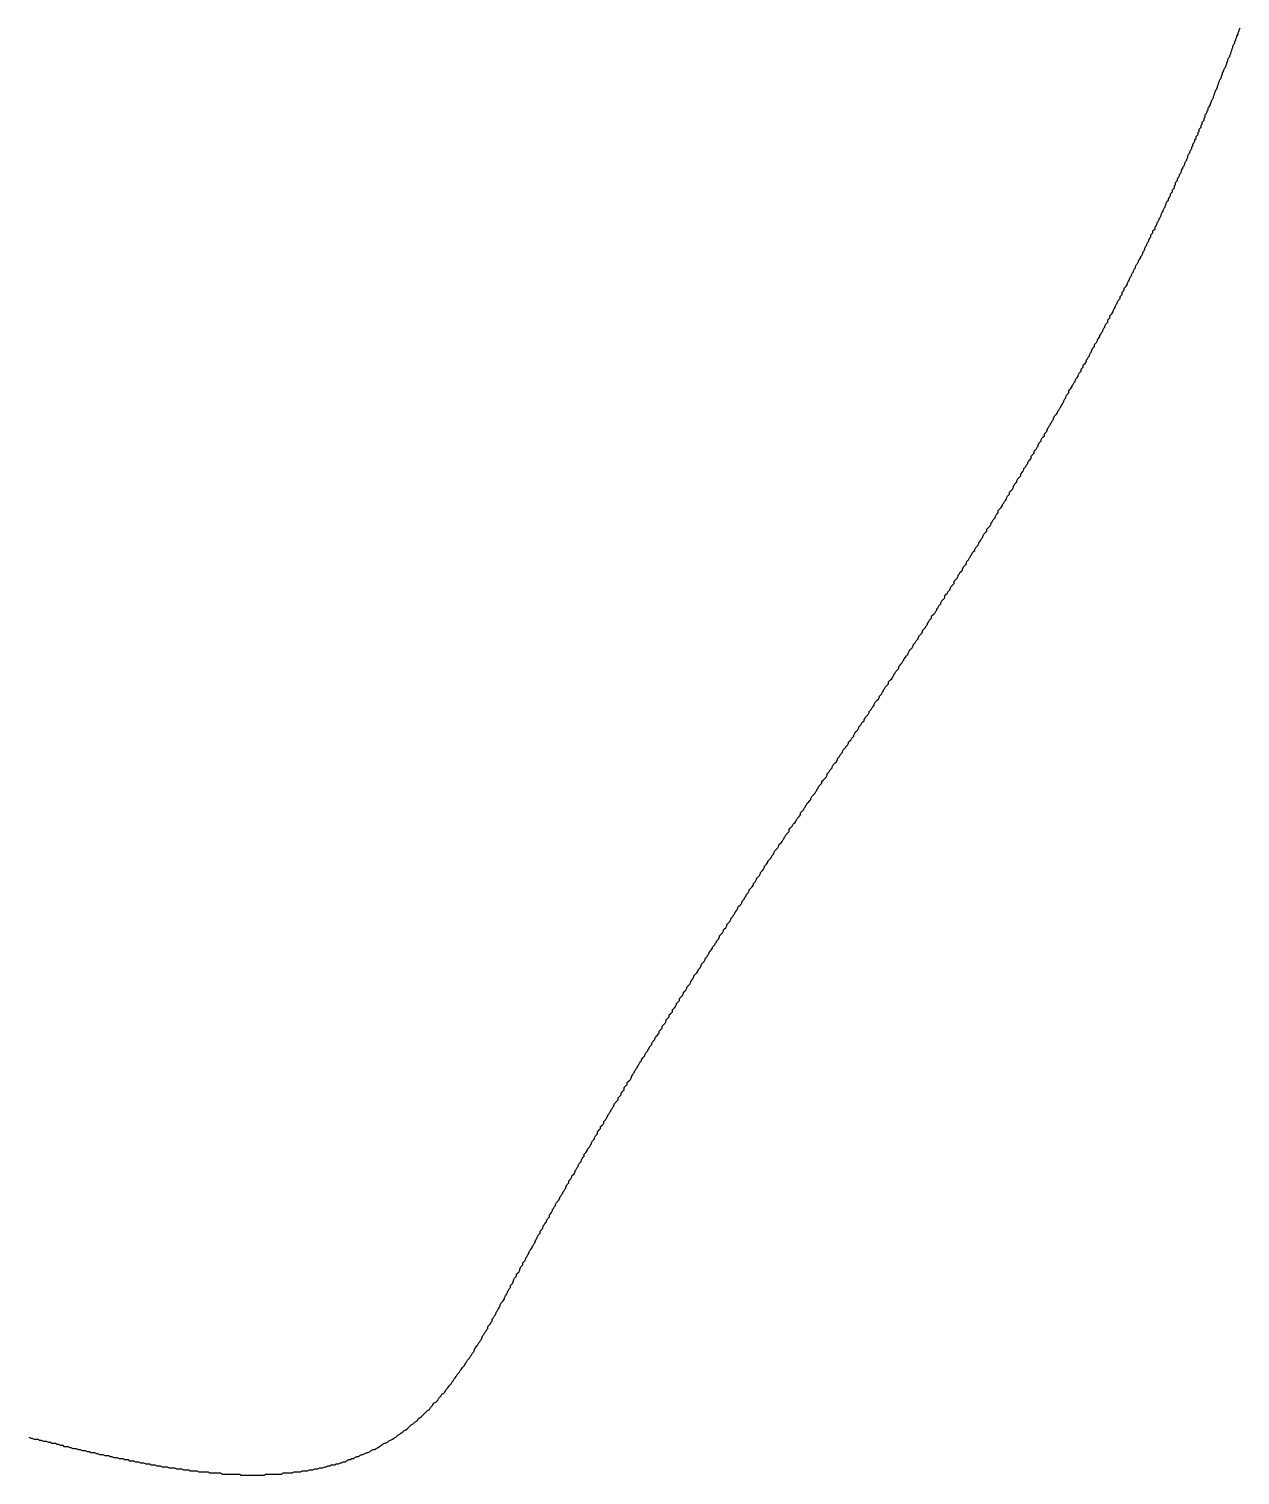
# Model space of a CAD drawing. Header units: millimetres. Extents: x 111 to 2999, y 81 to 1941.
# Drawn here: x 1010.04 to 1021.86, y 369.32 to 383.43 of the extents above; entities that cross this region are included whole.
import ezdxf

# ---------------------------------------------------------------- set-up
doc = ezdxf.new("R2010")
doc.units = ezdxf.units.MM

msp = doc.modelspace()

# ---------------------------------------------------------------- linework, layer by layer
msp.add_polyline3d([(1010.04, 369.693, 0), (1010.06, 369.683, 0), (1010.07, 369.683, 0), (1010.09, 369.673, 0), (1010.11, 369.673, 0), (1010.13, 369.673, 0), (1010.14, 369.663, 0), (1010.16, 369.663, 0), (1010.18, 369.653, 0), (1010.19, 369.653, 0), (1010.21, 369.653, 0), (1010.23, 369.643, 0), (1010.25, 369.643, 0), (1010.26, 369.633, 0), (1010.28, 369.633, 0), (1010.3, 369.633, 0), (1010.31, 369.623, 0), (1010.33, 369.623, 0), (1010.35, 369.613, 0), (1010.37, 369.613, 0), (1010.38, 369.603, 0), (1010.4, 369.603, 0), (1010.42, 369.603, 0), (1010.44, 369.593, 0), (1010.45, 369.593, 0), (1010.47, 369.583, 0), (1010.49, 369.583, 0), (1010.5, 369.583, 0), (1010.52, 369.573, 0), (1010.54, 369.573, 0), (1010.56, 369.563, 0), (1010.57, 369.563, 0), (1010.59, 369.563, 0), (1010.61, 369.553, 0), (1010.63, 369.553, 0), (1010.64, 369.543, 0), (1010.66, 369.543, 0), (1010.68, 369.543, 0), (1010.7, 369.533, 0), (1010.71, 369.533, 0), (1010.73, 369.523, 0), (1010.75, 369.523, 0), (1010.76, 369.523, 0), (1010.78, 369.513, 0), (1010.8, 369.513, 0), (1010.82, 369.513, 0), (1010.83, 369.503, 0), (1010.85, 369.503, 0), (1010.87, 369.493, 0), (1010.89, 369.493, 0), (1010.9, 369.493, 0), (1010.92, 369.483, 0), (1010.94, 369.483, 0), (1010.96, 369.483, 0), (1010.97, 369.473, 0), (1010.99, 369.473, 0), (1011.01, 369.473, 0), (1011.02, 369.463, 0), (1011.04, 369.463, 0), (1011.06, 369.463, 0), (1011.08, 369.453, 0), (1011.09, 369.453, 0), (1011.11, 369.453, 0), (1011.13, 369.443, 0), (1011.15, 369.443, 0), (1011.16, 369.443, 0), (1011.18, 369.433, 0), (1011.2, 369.433, 0), (1011.22, 369.433, 0), (1011.23, 369.423, 0), (1011.25, 369.423, 0), (1011.27, 369.423, 0), (1011.29, 369.413, 0), (1011.3, 369.413, 0), (1011.32, 369.413, 0), (1011.34, 369.403, 0), (1011.35, 369.403, 0), (1011.37, 369.403, 0), (1011.39, 369.403, 0), (1011.41, 369.393, 0), (1011.42, 369.393, 0), (1011.44, 369.393, 0), (1011.46, 369.393, 0), (1011.48, 369.383, 0), (1011.49, 369.383, 0), (1011.51, 369.383, 0), (1011.53, 369.383, 0), (1011.55, 369.373, 0), (1011.56, 369.373, 0), (1011.58, 369.373, 0), (1011.6, 369.373, 0), (1011.61, 369.363, 0), (1011.63, 369.363, 0), (1011.65, 369.363, 0), (1011.67, 369.363, 0), (1011.68, 369.363, 0), (1011.7, 369.353, 0), (1011.72, 369.353, 0), (1011.74, 369.353, 0), (1011.75, 369.353, 0), (1011.77, 369.353, 0), (1011.79, 369.353, 0), (1011.8, 369.343, 0), (1011.82, 369.343, 0), (1011.84, 369.343, 0), (1011.86, 369.343, 0), (1011.87, 369.343, 0), (1011.89, 369.343, 0), (1011.91, 369.343, 0), (1011.93, 369.333, 0), (1011.94, 369.333, 0), (1011.96, 369.333, 0), (1011.98, 369.333, 0), (1011.99, 369.333, 0), (1012.01, 369.333, 0), (1012.03, 369.333, 0), (1012.05, 369.333, 0), (1012.06, 369.333, 0), (1012.08, 369.333, 0), (1012.1, 369.333, 0), (1012.11, 369.323, 0), (1012.13, 369.323, 0), (1012.15, 369.323, 0), (1012.17, 369.323, 0), (1012.18, 369.323, 0), (1012.2, 369.323, 0), (1012.22, 369.323, 0), (1012.23, 369.323, 0), (1012.25, 369.323, 0), (1012.27, 369.323, 0), (1012.29, 369.323, 0), (1012.3, 369.323, 0), (1012.32, 369.323, 0), (1012.34, 369.323, 0), (1012.35, 369.333, 0), (1012.37, 369.333, 0), (1012.39, 369.333, 0), (1012.41, 369.333, 0), (1012.42, 369.333, 0), (1012.44, 369.333, 0), (1012.46, 369.333, 0), (1012.47, 369.333, 0), (1012.49, 369.333, 0), (1012.51, 369.333, 0), (1012.52, 369.343, 0), (1012.54, 369.343, 0), (1012.56, 369.343, 0), (1012.58, 369.343, 0), (1012.59, 369.343, 0), (1012.61, 369.343, 0), (1012.63, 369.353, 0), (1012.64, 369.353, 0), (1012.66, 369.353, 0), (1012.68, 369.353, 0), (1012.69, 369.353, 0), (1012.71, 369.363, 0), (1012.73, 369.363, 0), (1012.74, 369.363, 0), (1012.76, 369.363, 0), (1012.78, 369.373, 0), (1012.79, 369.373, 0), (1012.81, 369.373, 0), (1012.83, 369.383, 0), (1012.84, 369.383, 0), (1012.86, 369.383, 0), (1012.88, 369.393, 0), (1012.89, 369.393, 0), (1012.91, 369.393, 0), (1012.93, 369.403, 0), (1012.94, 369.403, 0), (1012.96, 369.413, 0), (1012.98, 369.413, 0), (1012.99, 369.423, 0), (1013.01, 369.423, 0), (1013.03, 369.423, 0), (1013.04, 369.433, 0), (1013.06, 369.433, 0), (1013.08, 369.443, 0), (1013.09, 369.443, 0), (1013.11, 369.453, 0), (1013.13, 369.453, 0), (1013.14, 369.463, 0), (1013.16, 369.473, 0), (1013.18, 369.473, 0), (1013.19, 369.483, 0), (1013.21, 369.483, 0), (1013.22, 369.493, 0), (1013.24, 369.503, 0), (1013.26, 369.503, 0), (1013.27, 369.513, 0), (1013.29, 369.523, 0), (1013.3, 369.523, 0), (1013.32, 369.533, 0), (1013.34, 369.543, 0), (1013.35, 369.543, 0), (1013.37, 369.553, 0), (1013.38, 369.563, 0), (1013.4, 369.573, 0), (1013.42, 369.573, 0), (1013.43, 369.583, 0), (1013.45, 369.593, 0), (1013.46, 369.603, 0), (1013.48, 369.613, 0), (1013.49, 369.623, 0), (1013.51, 369.633, 0), (1013.52, 369.633, 0), (1013.54, 369.643, 0), (1013.55, 369.653, 0), (1013.57, 369.663, 0), (1013.59, 369.673, 0), (1013.6, 369.683, 0), (1013.62, 369.693, 0), (1013.63, 369.703, 0), (1013.64, 369.713, 0), (1013.66, 369.723, 0), (1013.67, 369.733, 0), (1013.69, 369.743, 0), (1013.7, 369.753, 0), (1013.72, 369.763, 0), (1013.73, 369.773, 0), (1013.75, 369.793, 0), (1013.76, 369.803, 0), (1013.77, 369.813, 0), (1013.79, 369.823, 0), (1013.8, 369.833, 0), (1013.81, 369.843, 0), (1013.83, 369.853, 0), (1013.84, 369.873, 0), (1013.86, 369.883, 0), (1013.87, 369.893, 0), (1013.88, 369.903, 0), (1013.89, 369.913, 0), (1013.91, 369.933, 0), (1013.92, 369.943, 0), (1013.93, 369.953, 0), (1013.95, 369.963, 0), (1013.96, 369.983, 0), (1013.97, 369.993, 0), (1013.98, 370.003, 0), (1013.99, 370.023, 0), (1014.01, 370.033, 0), (1014.02, 370.043, 0), (1014.03, 370.053, 0), (1014.04, 370.073, 0), (1014.05, 370.083, 0), (1014.06, 370.093, 0), (1014.07, 370.113, 0), (1014.09, 370.123, 0), (1014.1, 370.133, 0), (1014.11, 370.153, 0), (1014.12, 370.163, 0), (1014.13, 370.173, 0), (1014.14, 370.193, 0), (1014.15, 370.203, 0), (1014.16, 370.213, 0), (1014.17, 370.233, 0), (1014.18, 370.243, 0), (1014.19, 370.263, 0), (1014.2, 370.273, 0), (1014.21, 370.283, 0), (1014.22, 370.303, 0), (1014.23, 370.313, 0), (1014.24, 370.323, 0), (1014.25, 370.343, 0), (1014.26, 370.353, 0), (1014.27, 370.373, 0), (1014.28, 370.383, 0), (1014.29, 370.393, 0), (1014.3, 370.413, 0), (1014.31, 370.423, 0), (1014.32, 370.443, 0), (1014.33, 370.453, 0), (1014.34, 370.463, 0), (1014.35, 370.483, 0), (1014.36, 370.493, 0), (1014.37, 370.513, 0), (1014.38, 370.523, 0), (1014.39, 370.543, 0), (1014.39, 370.553, 0), (1014.4, 370.563, 0), (1014.41, 370.583, 0), (1014.42, 370.593, 0), (1014.43, 370.613, 0), (1014.44, 370.623, 0), (1014.45, 370.643, 0), (1014.46, 370.653, 0), (1014.46, 370.663, 0), (1014.47, 370.683, 0), (1014.48, 370.693, 0), (1014.49, 370.713, 0), (1014.5, 370.723, 0), (1014.51, 370.743, 0), (1014.52, 370.753, 0), (1014.52, 370.773, 0), (1014.53, 370.783, 0), (1014.54, 370.793, 0), (1014.55, 370.813, 0), (1014.56, 370.823, 0), (1014.56, 370.843, 0), (1014.57, 370.853, 0), (1014.58, 370.873, 0), (1014.59, 370.883, 0), (1014.6, 370.903, 0), (1014.6, 370.913, 0), (1014.61, 370.923, 0), (1014.62, 370.943, 0), (1014.63, 370.953, 0), (1014.64, 370.973, 0), (1014.64, 370.983, 0), (1014.65, 371.003, 0), (1014.66, 371.013, 0), (1014.67, 371.023, 0), (1014.68, 371.043, 0), (1014.68, 371.053, 0), (1014.69, 371.073, 0), (1014.7, 371.083, 0), (1014.71, 371.103, 0), (1014.71, 371.113, 0), (1014.72, 371.123, 0), (1014.73, 371.143, 0), (1014.74, 371.153, 0), (1014.74, 371.173, 0), (1014.75, 371.183, 0), (1014.76, 371.193, 0), (1014.77, 371.213, 0), (1014.77, 371.223, 0), (1014.78, 371.243, 0), (1014.79, 371.253, 0), (1014.8, 371.263, 0), (1014.8, 371.283, 0), (1014.81, 371.293, 0), (1014.82, 371.303, 0), (1014.83, 371.323, 0), (1014.83, 371.333, 0), (1014.84, 371.353, 0), (1014.85, 371.363, 0), (1014.86, 371.373, 0), (1014.86, 371.393, 0), (1014.87, 371.403, 0), (1014.88, 371.413, 0), (1014.89, 371.433, 0), (1014.89, 371.443, 0), (1014.9, 371.453, 0), (1014.91, 371.473, 0), (1014.92, 371.483, 0), (1014.92, 371.493, 0), (1014.93, 371.513, 0), (1014.94, 371.523, 0), (1014.95, 371.543, 0), (1014.95, 371.553, 0), (1014.96, 371.563, 0), (1014.97, 371.583, 0), (1014.98, 371.593, 0), (1014.98, 371.603, 0), (1014.99, 371.623, 0), (1015, 371.633, 0), (1015, 371.643, 0), (1015.01, 371.663, 0), (1015.02, 371.673, 0), (1015.03, 371.683, 0), (1015.03, 371.703, 0), (1015.04, 371.713, 0), (1015.05, 371.723, 0), (1015.06, 371.743, 0), (1015.06, 371.753, 0), (1015.07, 371.763, 0), (1015.08, 371.783, 0), (1015.09, 371.793, 0), (1015.09, 371.803, 0), (1015.1, 371.823, 0), (1015.11, 371.833, 0), (1015.12, 371.843, 0), (1015.12, 371.863, 0), (1015.13, 371.873, 0), (1015.14, 371.883, 0), (1015.15, 371.903, 0), (1015.15, 371.913, 0), (1015.16, 371.923, 0), (1015.17, 371.943, 0), (1015.18, 371.953, 0), (1015.18, 371.963, 0), (1015.19, 371.983, 0), (1015.2, 371.993, 0), (1015.21, 372.003, 0), (1015.22, 372.023, 0), (1015.22, 372.033, 0), (1015.23, 372.043, 0), (1015.24, 372.063, 0), (1015.25, 372.073, 0), (1015.25, 372.083, 0), (1015.26, 372.093, 0), (1015.27, 372.113, 0), (1015.28, 372.123, 0), (1015.28, 372.133, 0), (1015.29, 372.153, 0), (1015.3, 372.163, 0), (1015.31, 372.173, 0), (1015.31, 372.193, 0), (1015.32, 372.203, 0), (1015.33, 372.213, 0), (1015.34, 372.233, 0), (1015.34, 372.243, 0), (1015.35, 372.253, 0), (1015.36, 372.263, 0), (1015.37, 372.283, 0), (1015.37, 372.293, 0), (1015.38, 372.303, 0), (1015.39, 372.323, 0), (1015.4, 372.333, 0), (1015.4, 372.343, 0), (1015.41, 372.363, 0), (1015.42, 372.373, 0), (1015.43, 372.383, 0), (1015.43, 372.393, 0), (1015.44, 372.413, 0), (1015.45, 372.423, 0), (1015.46, 372.433, 0), (1015.46, 372.453, 0), (1015.47, 372.463, 0), (1015.48, 372.473, 0), (1015.49, 372.493, 0), (1015.49, 372.503, 0), (1015.5, 372.513, 0), (1015.51, 372.523, 0), (1015.52, 372.543, 0), (1015.53, 372.553, 0), (1015.53, 372.563, 0), (1015.54, 372.583, 0), (1015.55, 372.593, 0), (1015.56, 372.603, 0), (1015.56, 372.613, 0), (1015.57, 372.633, 0), (1015.58, 372.643, 0), (1015.59, 372.653, 0), (1015.59, 372.673, 0), (1015.6, 372.683, 0), (1015.61, 372.693, 0), (1015.62, 372.703, 0), (1015.62, 372.723, 0), (1015.63, 372.733, 0), (1015.64, 372.743, 0), (1015.65, 372.753, 0), (1015.65, 372.773, 0), (1015.66, 372.783, 0), (1015.67, 372.793, 0), (1015.68, 372.813, 0), (1015.69, 372.823, 0), (1015.69, 372.833, 0), (1015.7, 372.843, 0), (1015.71, 372.863, 0), (1015.72, 372.873, 0), (1015.72, 372.883, 0), (1015.73, 372.893, 0), (1015.74, 372.913, 0), (1015.75, 372.923, 0), (1015.75, 372.933, 0), (1015.76, 372.953, 0), (1015.77, 372.963, 0), (1015.78, 372.973, 0), (1015.79, 372.983, 0), (1015.79, 373.003, 0), (1015.8, 373.013, 0), (1015.81, 373.023, 0), (1015.82, 373.033, 0), (1015.82, 373.053, 0), (1015.83, 373.063, 0), (1015.84, 373.073, 0), (1015.85, 373.083, 0), (1015.85, 373.103, 0), (1015.86, 373.113, 0), (1015.87, 373.123, 0), (1015.88, 373.133, 0), (1015.88, 373.153, 0), (1015.89, 373.163, 0), (1015.9, 373.173, 0), (1015.91, 373.183, 0), (1015.92, 373.203, 0), (1015.92, 373.213, 0), (1015.93, 373.223, 0), (1015.94, 373.243, 0), (1015.95, 373.253, 0), (1015.95, 373.263, 0), (1015.96, 373.273, 0), (1015.97, 373.293, 0), (1015.98, 373.303, 0), (1015.98, 373.313, 0), (1015.99, 373.323, 0), (1016, 373.343, 0), (1016.01, 373.353, 0), (1016.02, 373.363, 0), (1016.02, 373.373, 0), (1016.03, 373.393, 0), (1016.04, 373.403, 0), (1016.05, 373.413, 0), (1016.05, 373.423, 0), (1016.06, 373.443, 0), (1016.07, 373.453, 0), (1016.08, 373.463, 0), (1016.08, 373.473, 0), (1016.09, 373.483, 0), (1016.1, 373.503, 0), (1016.11, 373.513, 0), (1016.12, 373.523, 0), (1016.12, 373.533, 0), (1016.13, 373.553, 0), (1016.14, 373.563, 0), (1016.15, 373.573, 0), (1016.15, 373.583, 0), (1016.16, 373.603, 0), (1016.17, 373.613, 0), (1016.18, 373.623, 0), (1016.19, 373.633, 0), (1016.19, 373.653, 0), (1016.2, 373.663, 0), (1016.21, 373.673, 0), (1016.22, 373.683, 0), (1016.22, 373.703, 0), (1016.23, 373.713, 0), (1016.24, 373.723, 0), (1016.25, 373.733, 0), (1016.26, 373.753, 0), (1016.26, 373.763, 0), (1016.27, 373.773, 0), (1016.28, 373.783, 0), (1016.29, 373.793, 0), (1016.29, 373.813, 0), (1016.3, 373.823, 0), (1016.31, 373.833, 0), (1016.32, 373.843, 0), (1016.32, 373.863, 0), (1016.33, 373.873, 0), (1016.34, 373.883, 0), (1016.35, 373.893, 0), (1016.36, 373.913, 0), (1016.36, 373.923, 0), (1016.37, 373.933, 0), (1016.38, 373.943, 0), (1016.39, 373.953, 0), (1016.39, 373.973, 0), (1016.4, 373.983, 0), (1016.41, 373.993, 0), (1016.42, 374.003, 0), (1016.43, 374.023, 0), (1016.43, 374.033, 0), (1016.44, 374.043, 0), (1016.45, 374.053, 0), (1016.46, 374.073, 0), (1016.46, 374.083, 0), (1016.47, 374.093, 0), (1016.48, 374.103, 0), (1016.49, 374.113, 0), (1016.5, 374.133, 0), (1016.5, 374.143, 0), (1016.51, 374.153, 0), (1016.52, 374.163, 0), (1016.53, 374.183, 0), (1016.53, 374.193, 0), (1016.54, 374.203, 0), (1016.55, 374.213, 0), (1016.56, 374.223, 0), (1016.57, 374.243, 0), (1016.57, 374.253, 0), (1016.58, 374.263, 0), (1016.59, 374.273, 0), (1016.6, 374.293, 0), (1016.6, 374.303, 0), (1016.61, 374.313, 0), (1016.62, 374.323, 0), (1016.63, 374.333, 0), (1016.64, 374.353, 0), (1016.64, 374.363, 0), (1016.65, 374.373, 0), (1016.66, 374.383, 0), (1016.67, 374.403, 0), (1016.68, 374.413, 0), (1016.68, 374.423, 0), (1016.69, 374.433, 0), (1016.7, 374.443, 0), (1016.71, 374.463, 0), (1016.71, 374.473, 0), (1016.72, 374.483, 0), (1016.73, 374.493, 0), (1016.74, 374.513, 0), (1016.75, 374.523, 0), (1016.75, 374.533, 0), (1016.76, 374.543, 0), (1016.77, 374.553, 0), (1016.78, 374.573, 0), (1016.78, 374.583, 0), (1016.79, 374.593, 0), (1016.8, 374.603, 0), (1016.81, 374.613, 0), (1016.82, 374.633, 0), (1016.82, 374.643, 0), (1016.83, 374.653, 0), (1016.84, 374.663, 0), (1016.85, 374.683, 0), (1016.85, 374.693, 0), (1016.86, 374.703, 0), (1016.87, 374.713, 0), (1016.88, 374.723, 0), (1016.89, 374.743, 0), (1016.89, 374.753, 0), (1016.9, 374.763, 0), (1016.91, 374.773, 0), (1016.92, 374.793, 0), (1016.93, 374.803, 0), (1016.93, 374.813, 0), (1016.94, 374.823, 0), (1016.95, 374.833, 0), (1016.96, 374.853, 0), (1016.96, 374.863, 0), (1016.97, 374.873, 0), (1016.98, 374.883, 0), (1016.99, 374.893, 0), (1017, 374.913, 0), (1017, 374.923, 0), (1017.01, 374.933, 0), (1017.02, 374.943, 0), (1017.03, 374.963, 0), (1017.04, 374.973, 0), (1017.04, 374.983, 0), (1017.05, 374.993, 0), (1017.06, 375.003, 0), (1017.07, 375.023, 0), (1017.07, 375.033, 0), (1017.08, 375.043, 0), (1017.09, 375.053, 0), (1017.1, 375.063, 0), (1017.11, 375.083, 0), (1017.11, 375.093, 0), (1017.12, 375.103, 0), (1017.13, 375.113, 0), (1017.14, 375.133, 0), (1017.14, 375.143, 0), (1017.15, 375.153, 0), (1017.16, 375.163, 0), (1017.17, 375.173, 0), (1017.18, 375.193, 0), (1017.18, 375.203, 0), (1017.19, 375.213, 0), (1017.2, 375.223, 0), (1017.21, 375.233, 0), (1017.22, 375.253, 0), (1017.22, 375.263, 0), (1017.23, 375.273, 0), (1017.24, 375.283, 0), (1017.25, 375.303, 0), (1017.25, 375.313, 0), (1017.26, 375.323, 0), (1017.27, 375.333, 0), (1017.28, 375.343, 0), (1017.29, 375.363, 0), (1017.3, 375.373, 0), (1017.31, 375.383, 0), (1017.31, 375.393, 0), (1017.32, 375.413, 0), (1017.33, 375.423, 0), (1017.34, 375.433, 0), (1017.35, 375.443, 0), (1017.36, 375.463, 0), (1017.36, 375.473, 0), (1017.37, 375.483, 0), (1017.38, 375.493, 0), (1017.39, 375.503, 0), (1017.4, 375.523, 0), (1017.41, 375.533, 0), (1017.41, 375.543, 0), (1017.42, 375.553, 0), (1017.43, 375.573, 0), (1017.44, 375.583, 0), (1017.45, 375.593, 0), (1017.46, 375.603, 0), (1017.46, 375.623, 0), (1017.47, 375.633, 0), (1017.48, 375.643, 0), (1017.49, 375.653, 0), (1017.5, 375.673, 0), (1017.51, 375.683, 0), (1017.52, 375.693, 0), (1017.52, 375.703, 0), (1017.53, 375.713, 0), (1017.54, 375.733, 0), (1017.55, 375.743, 0), (1017.56, 375.753, 0), (1017.57, 375.763, 0), (1017.57, 375.783, 0), (1017.58, 375.793, 0), (1017.59, 375.803, 0), (1017.6, 375.813, 0), (1017.61, 375.833, 0), (1017.62, 375.843, 0), (1017.62, 375.853, 0), (1017.63, 375.863, 0), (1017.64, 375.883, 0), (1017.65, 375.893, 0), (1017.66, 375.903, 0), (1017.67, 375.913, 0), (1017.67, 375.923, 0), (1017.68, 375.943, 0), (1017.69, 375.953, 0), (1017.7, 375.963, 0), (1017.71, 375.973, 0), (1017.72, 375.993, 0), (1017.73, 376.003, 0), (1017.73, 376.013, 0), (1017.74, 376.023, 0), (1017.75, 376.043, 0), (1017.76, 376.053, 0), (1017.77, 376.063, 0), (1017.78, 376.073, 0), (1017.78, 376.093, 0), (1017.79, 376.103, 0), (1017.8, 376.113, 0), (1017.81, 376.123, 0), (1017.82, 376.133, 0), (1017.83, 376.153, 0), (1017.83, 376.163, 0), (1017.84, 376.173, 0), (1017.85, 376.183, 0), (1017.86, 376.203, 0), (1017.87, 376.213, 0), (1017.88, 376.223, 0), (1017.88, 376.233, 0), (1017.89, 376.253, 0), (1017.9, 376.263, 0), (1017.91, 376.273, 0), (1017.92, 376.283, 0), (1017.93, 376.303, 0), (1017.93, 376.313, 0), (1017.94, 376.323, 0), (1017.95, 376.333, 0), (1017.96, 376.353, 0), (1017.97, 376.363, 0), (1017.98, 376.373, 0), (1017.98, 376.383, 0), (1017.99, 376.403, 0), (1018, 376.413, 0), (1018.01, 376.423, 0), (1018.02, 376.433, 0), (1018.03, 376.443, 0), (1018.04, 376.463, 0), (1018.04, 376.473, 0), (1018.05, 376.483, 0), (1018.06, 376.493, 0), (1018.07, 376.513, 0), (1018.08, 376.523, 0), (1018.09, 376.533, 0), (1018.09, 376.543, 0), (1018.1, 376.563, 0), (1018.11, 376.573, 0), (1018.12, 376.583, 0), (1018.13, 376.593, 0), (1018.14, 376.613, 0), (1018.14, 376.623, 0), (1018.15, 376.633, 0), (1018.16, 376.643, 0), (1018.17, 376.663, 0), (1018.18, 376.673, 0), (1018.19, 376.683, 0), (1018.19, 376.693, 0), (1018.2, 376.713, 0), (1018.21, 376.723, 0), (1018.22, 376.733, 0), (1018.23, 376.743, 0), (1018.24, 376.763, 0), (1018.24, 376.773, 0), (1018.25, 376.783, 0), (1018.26, 376.793, 0), (1018.27, 376.813, 0), (1018.28, 376.823, 0), (1018.29, 376.833, 0), (1018.29, 376.843, 0), (1018.3, 376.863, 0), (1018.31, 376.873, 0), (1018.32, 376.883, 0), (1018.33, 376.893, 0), (1018.34, 376.913, 0), (1018.34, 376.923, 0), (1018.35, 376.933, 0), (1018.36, 376.943, 0), (1018.37, 376.963, 0), (1018.38, 376.973, 0), (1018.38, 376.983, 0), (1018.39, 376.993, 0), (1018.4, 377.013, 0), (1018.41, 377.023, 0), (1018.42, 377.033, 0), (1018.43, 377.043, 0), (1018.43, 377.063, 0), (1018.44, 377.073, 0), (1018.45, 377.083, 0), (1018.46, 377.093, 0), (1018.47, 377.113, 0), (1018.48, 377.123, 0), (1018.48, 377.133, 0), (1018.49, 377.143, 0), (1018.5, 377.163, 0), (1018.51, 377.173, 0), (1018.52, 377.183, 0), (1018.53, 377.193, 0), (1018.53, 377.213, 0), (1018.54, 377.223, 0), (1018.55, 377.233, 0), (1018.56, 377.243, 0), (1018.57, 377.263, 0), (1018.58, 377.273, 0), (1018.58, 377.283, 0), (1018.59, 377.293, 0), (1018.6, 377.313, 0), (1018.61, 377.323, 0), (1018.62, 377.333, 0), (1018.62, 377.343, 0), (1018.63, 377.363, 0), (1018.64, 377.373, 0), (1018.65, 377.383, 0), (1018.66, 377.393, 0), (1018.67, 377.413, 0), (1018.67, 377.423, 0), (1018.68, 377.433, 0), (1018.69, 377.443, 0), (1018.7, 377.463, 0), (1018.71, 377.473, 0), (1018.72, 377.483, 0), (1018.72, 377.493, 0), (1018.73, 377.513, 0), (1018.74, 377.523, 0), (1018.75, 377.533, 0), (1018.76, 377.543, 0), (1018.76, 377.563, 0), (1018.77, 377.573, 0), (1018.78, 377.583, 0), (1018.79, 377.593, 0), (1018.8, 377.613, 0), (1018.81, 377.623, 0), (1018.81, 377.633, 0), (1018.82, 377.643, 0), (1018.83, 377.663, 0), (1018.84, 377.673, 0), (1018.85, 377.683, 0), (1018.85, 377.703, 0), (1018.86, 377.713, 0), (1018.87, 377.723, 0), (1018.88, 377.733, 0), (1018.89, 377.753, 0), (1018.9, 377.763, 0), (1018.9, 377.773, 0), (1018.91, 377.783, 0), (1018.92, 377.803, 0), (1018.93, 377.813, 0), (1018.94, 377.823, 0), (1018.94, 377.833, 0), (1018.95, 377.853, 0), (1018.96, 377.863, 0), (1018.97, 377.873, 0), (1018.98, 377.883, 0), (1018.98, 377.903, 0), (1018.99, 377.913, 0), (1019, 377.923, 0), (1019.01, 377.943, 0), (1019.02, 377.953, 0), (1019.03, 377.963, 0), (1019.03, 377.973, 0), (1019.04, 377.993, 0), (1019.05, 378.003, 0), (1019.06, 378.013, 0), (1019.07, 378.023, 0), (1019.07, 378.043, 0), (1019.08, 378.053, 0), (1019.09, 378.063, 0), (1019.1, 378.073, 0), (1019.11, 378.093, 0), (1019.11, 378.103, 0), (1019.12, 378.113, 0), (1019.13, 378.133, 0), (1019.14, 378.143, 0), (1019.15, 378.153, 0), (1019.15, 378.163, 0), (1019.16, 378.183, 0), (1019.17, 378.193, 0), (1019.18, 378.203, 0), (1019.19, 378.213, 0), (1019.19, 378.233, 0), (1019.2, 378.243, 0), (1019.21, 378.253, 0), (1019.22, 378.273, 0), (1019.23, 378.283, 0), (1019.23, 378.293, 0), (1019.24, 378.303, 0), (1019.25, 378.323, 0), (1019.26, 378.333, 0), (1019.27, 378.343, 0), (1019.27, 378.353, 0), (1019.28, 378.373, 0), (1019.29, 378.383, 0), (1019.3, 378.393, 0), (1019.31, 378.413, 0), (1019.31, 378.423, 0), (1019.32, 378.433, 0), (1019.33, 378.443, 0), (1019.34, 378.463, 0), (1019.35, 378.473, 0), (1019.35, 378.483, 0), (1019.36, 378.503, 0), (1019.37, 378.513, 0), (1019.38, 378.523, 0), (1019.39, 378.533, 0), (1019.39, 378.553, 0), (1019.4, 378.563, 0), (1019.41, 378.573, 0), (1019.42, 378.583, 0), (1019.43, 378.603, 0), (1019.43, 378.613, 0), (1019.44, 378.623, 0), (1019.45, 378.643, 0), (1019.46, 378.653, 0), (1019.47, 378.663, 0), (1019.47, 378.673, 0), (1019.48, 378.693, 0), (1019.49, 378.703, 0), (1019.5, 378.713, 0), (1019.5, 378.733, 0), (1019.51, 378.743, 0), (1019.52, 378.753, 0), (1019.53, 378.763, 0), (1019.54, 378.783, 0), (1019.54, 378.793, 0), (1019.55, 378.803, 0), (1019.56, 378.823, 0), (1019.57, 378.833, 0), (1019.58, 378.843, 0), (1019.58, 378.853, 0), (1019.59, 378.873, 0), (1019.6, 378.883, 0), (1019.61, 378.893, 0), (1019.61, 378.913, 0), (1019.62, 378.923, 0), (1019.63, 378.933, 0), (1019.64, 378.943, 0), (1019.65, 378.963, 0), (1019.65, 378.973, 0), (1019.66, 378.983, 0), (1019.67, 379.003, 0), (1019.68, 379.013, 0), (1019.68, 379.023, 0), (1019.69, 379.043, 0), (1019.7, 379.053, 0), (1019.71, 379.063, 0), (1019.72, 379.073, 0), (1019.72, 379.093, 0), (1019.73, 379.103, 0), (1019.74, 379.113, 0), (1019.75, 379.133, 0), (1019.75, 379.143, 0), (1019.76, 379.153, 0), (1019.77, 379.163, 0), (1019.78, 379.183, 0), (1019.79, 379.193, 0), (1019.79, 379.203, 0), (1019.8, 379.223, 0), (1019.81, 379.233, 0), (1019.82, 379.243, 0), (1019.82, 379.263, 0), (1019.83, 379.273, 0), (1019.84, 379.283, 0), (1019.85, 379.293, 0), (1019.85, 379.313, 0), (1019.86, 379.323, 0), (1019.87, 379.333, 0), (1019.88, 379.353, 0), (1019.89, 379.363, 0), (1019.89, 379.373, 0), (1019.9, 379.393, 0), (1019.91, 379.403, 0), (1019.92, 379.413, 0), (1019.92, 379.423, 0), (1019.93, 379.443, 0), (1019.94, 379.453, 0), (1019.95, 379.463, 0), (1019.95, 379.483, 0), (1019.96, 379.493, 0), (1019.97, 379.503, 0), (1019.98, 379.523, 0), (1019.98, 379.533, 0), (1019.99, 379.543, 0), (1020, 379.563, 0), (1020.01, 379.573, 0), (1020.01, 379.583, 0), (1020.02, 379.593, 0), (1020.03, 379.613, 0), (1020.04, 379.623, 0), (1020.04, 379.633, 0), (1020.05, 379.653, 0), (1020.06, 379.663, 0), (1020.07, 379.673, 0), (1020.08, 379.693, 0), (1020.08, 379.703, 0), (1020.09, 379.713, 0), (1020.1, 379.733, 0), (1020.11, 379.743, 0), (1020.11, 379.753, 0), (1020.12, 379.763, 0), (1020.13, 379.783, 0), (1020.14, 379.793, 0), (1020.14, 379.803, 0), (1020.15, 379.823, 0), (1020.16, 379.833, 0), (1020.16, 379.843, 0), (1020.17, 379.863, 0), (1020.18, 379.873, 0), (1020.19, 379.883, 0), (1020.19, 379.903, 0), (1020.2, 379.913, 0), (1020.21, 379.923, 0), (1020.22, 379.943, 0), (1020.22, 379.953, 0), (1020.23, 379.963, 0), (1020.24, 379.983, 0), (1020.25, 379.993, 0), (1020.25, 380.003, 0), (1020.26, 380.023, 0), (1020.27, 380.033, 0), (1020.28, 380.043, 0), (1020.28, 380.053, 0), (1020.29, 380.073, 0), (1020.3, 380.083, 0), (1020.31, 380.093, 0), (1020.31, 380.113, 0), (1020.32, 380.123, 0), (1020.33, 380.133, 0), (1020.33, 380.153, 0), (1020.34, 380.163, 0), (1020.35, 380.173, 0), (1020.36, 380.193, 0), (1020.36, 380.203, 0), (1020.37, 380.213, 0), (1020.38, 380.233, 0), (1020.39, 380.243, 0), (1020.39, 380.253, 0), (1020.4, 380.273, 0), (1020.41, 380.283, 0), (1020.41, 380.293, 0), (1020.42, 380.313, 0), (1020.43, 380.323, 0), (1020.44, 380.333, 0), (1020.44, 380.353, 0), (1020.45, 380.363, 0), (1020.46, 380.373, 0), (1020.47, 380.393, 0), (1020.47, 380.403, 0), (1020.48, 380.413, 0), (1020.49, 380.433, 0), (1020.49, 380.443, 0), (1020.5, 380.453, 0), (1020.51, 380.473, 0), (1020.52, 380.483, 0), (1020.52, 380.493, 0), (1020.53, 380.513, 0), (1020.54, 380.523, 0), (1020.54, 380.533, 0), (1020.55, 380.553, 0), (1020.56, 380.563, 0), (1020.57, 380.573, 0), (1020.57, 380.593, 0), (1020.58, 380.603, 0), (1020.59, 380.613, 0), (1020.59, 380.633, 0), (1020.6, 380.643, 0), (1020.61, 380.653, 0), (1020.62, 380.673, 0), (1020.62, 380.683, 0), (1020.63, 380.703, 0), (1020.64, 380.713, 0), (1020.64, 380.723, 0), (1020.65, 380.743, 0), (1020.66, 380.753, 0), (1020.66, 380.763, 0), (1020.67, 380.783, 0), (1020.68, 380.793, 0), (1020.69, 380.803, 0), (1020.69, 380.823, 0), (1020.7, 380.833, 0), (1020.71, 380.843, 0), (1020.71, 380.863, 0), (1020.72, 380.873, 0), (1020.73, 380.883, 0), (1020.73, 380.903, 0), (1020.74, 380.913, 0), (1020.75, 380.923, 0), (1020.76, 380.943, 0), (1020.76, 380.953, 0), (1020.77, 380.973, 0), (1020.78, 380.983, 0), (1020.78, 380.993, 0), (1020.79, 381.013, 0), (1020.8, 381.023, 0), (1020.8, 381.033, 0), (1020.81, 381.053, 0), (1020.82, 381.063, 0), (1020.82, 381.073, 0), (1020.83, 381.093, 0), (1020.84, 381.103, 0), (1020.84, 381.113, 0), (1020.85, 381.133, 0), (1020.86, 381.143, 0), (1020.87, 381.163, 0), (1020.87, 381.173, 0), (1020.88, 381.183, 0), (1020.89, 381.203, 0), (1020.89, 381.213, 0), (1020.9, 381.223, 0), (1020.91, 381.243, 0), (1020.91, 381.253, 0), (1020.92, 381.263, 0), (1020.93, 381.283, 0), (1020.93, 381.293, 0), (1020.94, 381.313, 0), (1020.95, 381.323, 0), (1020.95, 381.333, 0), (1020.96, 381.353, 0), (1020.97, 381.363, 0), (1020.97, 381.373, 0), (1020.98, 381.393, 0), (1020.99, 381.403, 0), (1020.99, 381.423, 0), (1021, 381.433, 0), (1021.01, 381.443, 0), (1021.01, 381.463, 0), (1021.02, 381.473, 0), (1021.03, 381.483, 0), (1021.03, 381.503, 0), (1021.04, 381.513, 0), (1021.05, 381.533, 0), (1021.05, 381.543, 0), (1021.06, 381.553, 0), (1021.07, 381.573, 0), (1021.07, 381.583, 0), (1021.08, 381.593, 0), (1021.09, 381.613, 0), (1021.09, 381.623, 0), (1021.1, 381.643, 0), (1021.11, 381.653, 0), (1021.11, 381.663, 0), (1021.12, 381.683, 0), (1021.13, 381.693, 0), (1021.13, 381.703, 0), (1021.14, 381.723, 0), (1021.14, 381.733, 0), (1021.15, 381.753, 0), (1021.16, 381.763, 0), (1021.16, 381.773, 0), (1021.17, 381.793, 0), (1021.18, 381.803, 0), (1021.18, 381.823, 0), (1021.19, 381.833, 0), (1021.2, 381.843, 0), (1021.2, 381.863, 0), (1021.21, 381.873, 0), (1021.22, 381.883, 0), (1021.22, 381.903, 0), (1021.23, 381.913, 0), (1021.23, 381.933, 0), (1021.24, 381.943, 0), (1021.25, 381.953, 0), (1021.25, 381.973, 0), (1021.26, 381.983, 0), (1021.27, 382.003, 0), (1021.27, 382.013, 0), (1021.28, 382.023, 0), (1021.29, 382.043, 0), (1021.29, 382.053, 0), (1021.3, 382.073, 0), (1021.3, 382.083, 0), (1021.31, 382.093, 0), (1021.32, 382.113, 0), (1021.32, 382.123, 0), (1021.33, 382.143, 0), (1021.34, 382.153, 0), (1021.34, 382.163, 0), (1021.35, 382.183, 0), (1021.35, 382.193, 0), (1021.36, 382.213, 0), (1021.37, 382.223, 0), (1021.37, 382.233, 0), (1021.38, 382.253, 0), (1021.39, 382.263, 0), (1021.39, 382.283, 0), (1021.4, 382.293, 0), (1021.4, 382.303, 0), (1021.41, 382.323, 0), (1021.42, 382.333, 0), (1021.42, 382.353, 0), (1021.43, 382.363, 0), (1021.43, 382.383, 0), (1021.44, 382.393, 0), (1021.45, 382.403, 0), (1021.45, 382.423, 0), (1021.46, 382.433, 0), (1021.46, 382.453, 0), (1021.47, 382.463, 0), (1021.48, 382.473, 0), (1021.48, 382.493, 0), (1021.49, 382.503, 0), (1021.49, 382.523, 0), (1021.5, 382.533, 0), (1021.51, 382.543, 0), (1021.51, 382.563, 0), (1021.52, 382.573, 0), (1021.52, 382.593, 0), (1021.53, 382.603, 0), (1021.54, 382.623, 0), (1021.54, 382.633, 0), (1021.55, 382.643, 0), (1021.55, 382.663, 0), (1021.56, 382.673, 0), (1021.57, 382.693, 0), (1021.57, 382.703, 0), (1021.58, 382.723, 0), (1021.58, 382.733, 0), (1021.59, 382.743, 0), (1021.6, 382.763, 0), (1021.6, 382.773, 0), (1021.61, 382.793, 0), (1021.61, 382.803, 0), (1021.62, 382.823, 0), (1021.62, 382.833, 0), (1021.63, 382.843, 0), (1021.64, 382.863, 0), (1021.64, 382.873, 0), (1021.65, 382.893, 0), (1021.65, 382.903, 0), (1021.66, 382.923, 0), (1021.66, 382.933, 0), (1021.67, 382.943, 0), (1021.68, 382.963, 0), (1021.68, 382.973, 0), (1021.69, 382.993, 0), (1021.69, 383.003, 0), (1021.7, 383.023, 0), (1021.7, 383.033, 0), (1021.71, 383.053, 0), (1021.72, 383.063, 0), (1021.72, 383.073, 0), (1021.73, 383.093, 0), (1021.73, 383.103, 0), (1021.74, 383.123, 0), (1021.74, 383.133, 0), (1021.75, 383.153, 0), (1021.76, 383.163, 0), (1021.76, 383.173, 0), (1021.77, 383.193, 0), (1021.77, 383.203, 0), (1021.78, 383.223, 0), (1021.78, 383.233, 0), (1021.79, 383.253, 0), (1021.79, 383.263, 0), (1021.8, 383.283, 0), (1021.81, 383.293, 0), (1021.81, 383.313, 0), (1021.82, 383.323, 0), (1021.82, 383.333, 0), (1021.83, 383.353, 0), (1021.83, 383.363, 0), (1021.84, 383.383, 0), (1021.84, 383.393, 0), (1021.85, 383.413, 0), (1021.85, 383.423, 0), (1021.86, 383.443, 0)])

doc.saveas('drawing.dxf')
